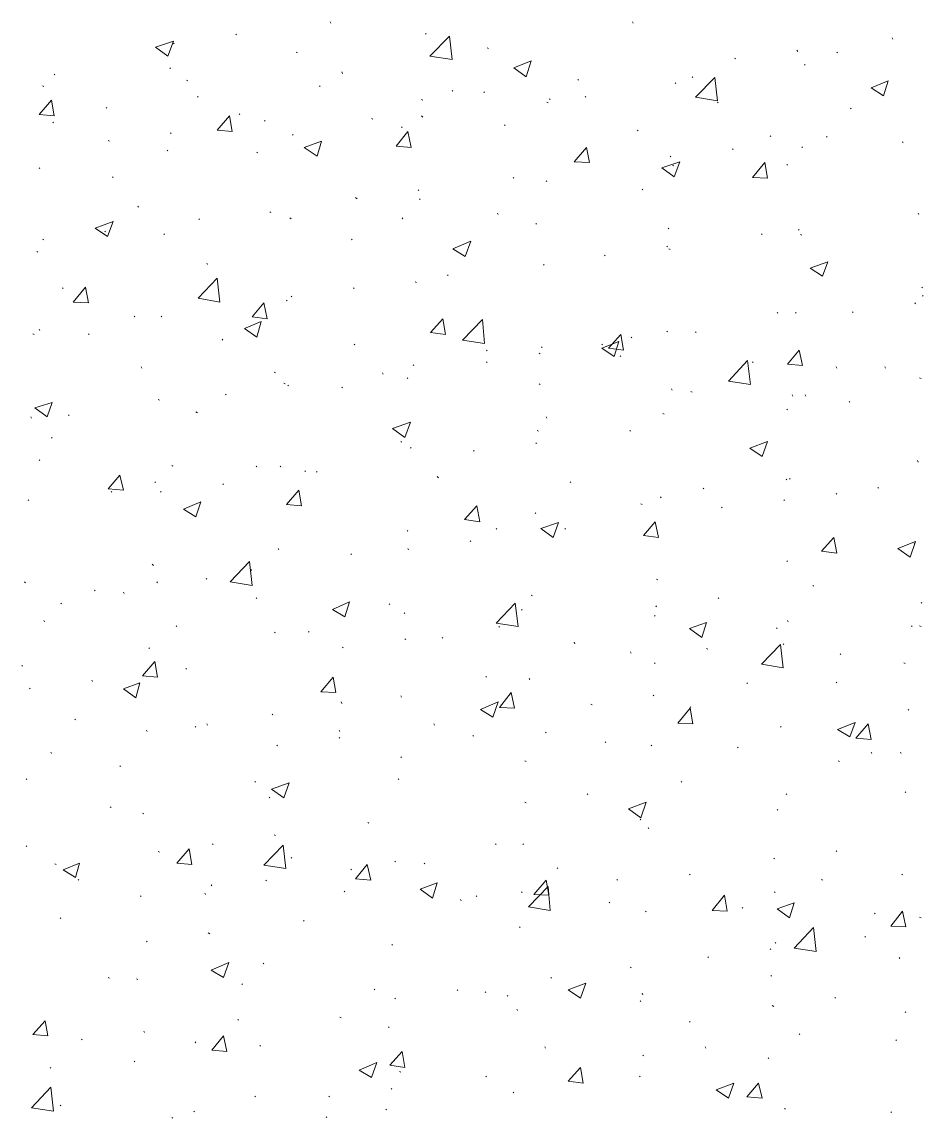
# Model space of a CAD drawing. Header units: millimetres. Extents: x 2928 to 3112, y 1220 to 1280.
# Drawn here: x 2962.305 to 2964.497, y 1243.12 to 1245.785 of the extents above; entities that cross this region are included whole.
import ezdxf

# ---------------------------------------------------------------- set-up
doc = ezdxf.new("R2010")
doc.units = ezdxf.units.MM

msp = doc.modelspace()

# ---------------------------------------------------------------- linework, layer by layer
at = {"color": 92, "linetype": 'Continuous', "lineweight": 13, "true_color": 0x00b800}
for points in [[(2963.05663, 1245.78202), (2963.05496, 1245.78535), (2963.05496, 1245.78535)], [(2963.79164, 1245.78202), (2963.78997, 1245.78535), (2963.78997, 1245.78535)], [(2962.82662, 1245.75369), (2962.82496, 1245.75535), (2962.82496, 1245.75535)], [(2963.2883, 1245.75535), (2963.28663, 1245.75702), (2963.28663, 1245.75702)], [(2963.29663, 1245.70202), (2963.34497, 1245.75035), (2963.34497, 1245.75035)], [(2963.35163, 1245.69368), (2963.34497, 1245.75035), (2963.34497, 1245.75035)], [(2964.42331, 1245.74369), (2964.42165, 1245.74702), (2964.42165, 1245.74702)], [(2962.62996, 1245.72368), (2962.67329, 1245.73869), (2962.67329, 1245.73869)], [(2962.62996, 1245.72368), (2962.65996, 1245.70202), (2962.65996, 1245.70202)], [(2962.65996, 1245.70202), (2962.67329, 1245.73869), (2962.67329, 1245.73869)], [(2962.67496, 1245.73202), (2962.67329, 1245.73369), (2962.67329, 1245.73369)], [(2963.43997, 1245.72035), (2963.43663, 1245.72202), (2963.43663, 1245.72202)], [(2962.97496, 1245.71035), (2962.97163, 1245.71202), (2962.97163, 1245.71202)], [(2963.29663, 1245.70202), (2963.35163, 1245.69368), (2963.35163, 1245.69368)], [(2964.04164, 1245.69535), (2964.03831, 1245.69702), (2964.03831, 1245.69702)], [(2964.19164, 1245.71368), (2964.18998, 1245.71702), (2964.18998, 1245.71702)], [(2964.28831, 1245.71035), (2964.28665, 1245.71202), (2964.28665, 1245.71202)], [(2962.66662, 1245.67202), (2962.66496, 1245.67368), (2962.66496, 1245.67368)], [(2963.50163, 1245.67368), (2963.5433, 1245.69035), (2963.5433, 1245.69035)], [(2963.50163, 1245.67368), (2963.53163, 1245.65202), (2963.53163, 1245.65202)], [(2963.53163, 1245.65202), (2963.5433, 1245.69035), (2963.5433, 1245.69035)], [(2964.20998, 1245.68035), (2964.20831, 1245.68202), (2964.20831, 1245.68202)], [(2962.38495, 1245.65702), (2962.38328, 1245.65868), (2962.38328, 1245.65868)], [(2962.70829, 1245.64202), (2962.70496, 1245.64368), (2962.70496, 1245.64368)], [(2963.08496, 1245.66035), (2963.08329, 1245.66368), (2963.08329, 1245.66368)], [(2963.6583, 1245.64368), (2963.65664, 1245.64535), (2963.65664, 1245.64535)], [(2963.93664, 1245.65035), (2963.93497, 1245.65202), (2963.93497, 1245.65202)], [(2963.94331, 1245.60202), (2963.98997, 1245.65035), (2963.98997, 1245.65035)], [(2963.99664, 1245.59368), (2963.98997, 1245.65035), (2963.98997, 1245.65035)], [(2964.36998, 1245.62535), (2964.41165, 1245.64202), (2964.41165, 1245.64202)], [(2964.39998, 1245.60535), (2964.41165, 1245.64202), (2964.41165, 1245.64202)], [(2962.35828, 1245.62868), (2962.35495, 1245.63035), (2962.35495, 1245.63035)], [(2963.02996, 1245.62868), (2963.02829, 1245.63035), (2963.02829, 1245.63035)], [(2963.3533, 1245.61702), (2963.35163, 1245.61868), (2963.35163, 1245.61868)], [(2963.42997, 1245.61368), (2963.4283, 1245.61535), (2963.4283, 1245.61535)], [(2963.89497, 1245.63535), (2963.89331, 1245.63702), (2963.89331, 1245.63702)], [(2964.36998, 1245.62535), (2964.39998, 1245.60535), (2964.39998, 1245.60535)], [(2962.34662, 1245.56035), (2962.37662, 1245.59535), (2962.37662, 1245.59535)], [(2962.38328, 1245.55702), (2962.37662, 1245.59535), (2962.37662, 1245.59535)], [(2962.73329, 1245.60202), (2962.73162, 1245.60368), (2962.73162, 1245.60368)], [(2963.27996, 1245.59535), (2963.27663, 1245.59702), (2963.27663, 1245.59702)], [(2963.58497, 1245.58868), (2963.58164, 1245.59035), (2963.58164, 1245.59035)], [(2963.58997, 1245.59702), (2963.5883, 1245.59868), (2963.5883, 1245.59868)], [(2963.67664, 1245.60202), (2963.67497, 1245.60368), (2963.67497, 1245.60368)], [(2963.94331, 1245.60202), (2963.99664, 1245.59368), (2963.99664, 1245.59368)], [(2963.99831, 1245.58868), (2963.99664, 1245.59035), (2963.99664, 1245.59035)], [(2962.34662, 1245.56035), (2962.38328, 1245.55702), (2962.38328, 1245.55702)], [(2962.51162, 1245.57535), (2962.50995, 1245.57702), (2962.50995, 1245.57702)], [(2962.83496, 1245.56035), (2962.83329, 1245.56202), (2962.83329, 1245.56202)], [(2964.32165, 1245.57368), (2964.31998, 1245.57535), (2964.31998, 1245.57535)], [(2962.38162, 1245.54035), (2962.37995, 1245.54202), (2962.37995, 1245.54202)], [(2962.77996, 1245.52202), (2962.80996, 1245.55702), (2962.80996, 1245.55702)], [(2962.81662, 1245.51868), (2962.80996, 1245.55702), (2962.80996, 1245.55702)], [(2962.89663, 1245.54368), (2962.89496, 1245.54535), (2962.89496, 1245.54535)], [(2963.1583, 1245.54868), (2963.15496, 1245.55035), (2963.15496, 1245.55035)], [(2963.27996, 1245.55368), (2963.27663, 1245.55702), (2963.27663, 1245.55702)], [(2963.47997, 1245.53368), (2963.4783, 1245.53535), (2963.4783, 1245.53535)], [(2962.66829, 1245.51368), (2962.66662, 1245.51535), (2962.66662, 1245.51535)], [(2962.77996, 1245.52202), (2962.81662, 1245.51868), (2962.81662, 1245.51868)], [(2962.96496, 1245.51035), (2962.96329, 1245.51202), (2962.96329, 1245.51202)], [(2963.21496, 1245.48368), (2963.2433, 1245.51868), (2963.2433, 1245.51868)], [(2963.22996, 1245.52868), (2963.2283, 1245.53035), (2963.2283, 1245.53035)], [(2963.25163, 1245.48035), (2963.2433, 1245.51868), (2963.2433, 1245.51868)], [(2963.80331, 1245.52035), (2963.80164, 1245.52202), (2963.80164, 1245.52202)], [(2964.12664, 1245.50702), (2964.12498, 1245.50868), (2964.12498, 1245.50868)], [(2964.26331, 1245.50535), (2964.26165, 1245.50702), (2964.26165, 1245.50702)], [(2962.51829, 1245.49535), (2962.51495, 1245.49702), (2962.51495, 1245.49702)], [(2962.99163, 1245.48035), (2963.03329, 1245.49535), (2963.03329, 1245.49535)], [(2962.99163, 1245.48035), (2963.02329, 1245.45868), (2963.02329, 1245.45868)], [(2963.02329, 1245.45868), (2963.03329, 1245.49535), (2963.03329, 1245.49535)], [(2963.21496, 1245.48368), (2963.25163, 1245.48035), (2963.25163, 1245.48035)], [(2963.6483, 1245.44535), (2963.6783, 1245.48035), (2963.6783, 1245.48035)], [(2963.68497, 1245.44368), (2963.6783, 1245.48035), (2963.6783, 1245.48035)], [(2964.20331, 1245.48035), (2964.20164, 1245.48201), (2964.20164, 1245.48201)], [(2964.44831, 1245.49201), (2964.44665, 1245.49368), (2964.44665, 1245.49368)], [(2962.65996, 1245.47201), (2962.65829, 1245.47368), (2962.65829, 1245.47368)], [(2962.87829, 1245.46701), (2962.87663, 1245.46868), (2962.87663, 1245.46868)], [(2963.88331, 1245.45701), (2963.88164, 1245.45868), (2963.88164, 1245.45868)], [(2964.03498, 1245.47535), (2964.03331, 1245.47701), (2964.03331, 1245.47701)], [(2962.34828, 1245.42868), (2962.34662, 1245.43035), (2962.34662, 1245.43035)], [(2963.6483, 1245.44535), (2963.68497, 1245.44368), (2963.68497, 1245.44368)], [(2963.86164, 1245.43035), (2963.90497, 1245.44535), (2963.90497, 1245.44535)], [(2963.86164, 1245.43035), (2963.89164, 1245.40868), (2963.89164, 1245.40868)], [(2963.88997, 1245.43535), (2963.88831, 1245.43701), (2963.88831, 1245.43701)], [(2963.89164, 1245.40868), (2963.90497, 1245.44535), (2963.90497, 1245.44535)], [(2964.08164, 1245.40701), (2964.11164, 1245.44368), (2964.11164, 1245.44368)], [(2964.11831, 1245.40535), (2964.11164, 1245.44368), (2964.11164, 1245.44368)], [(2964.16664, 1245.43701), (2964.16498, 1245.43868), (2964.16498, 1245.43868)], [(2962.52662, 1245.40701), (2962.52495, 1245.40868), (2962.52495, 1245.40868)], [(2963.50163, 1245.40535), (2963.49997, 1245.40701), (2963.49997, 1245.40701)], [(2964.08164, 1245.40701), (2964.11831, 1245.40535), (2964.11831, 1245.40535)], [(2963.26996, 1245.37535), (2963.2683, 1245.37701), (2963.2683, 1245.37701)], [(2963.58164, 1245.39701), (2963.57997, 1245.39868), (2963.57997, 1245.39868)], [(2963.81497, 1245.37701), (2963.81331, 1245.37868), (2963.81331, 1245.37868)], [(2963.11996, 1245.35535), (2963.11663, 1245.35868), (2963.11663, 1245.35868)], [(2963.2733, 1245.35368), (2963.27163, 1245.35535), (2963.27163, 1245.35535)], [(2962.58829, 1245.33535), (2962.58662, 1245.33701), (2962.58662, 1245.33701)], [(2962.90996, 1245.32201), (2962.90829, 1245.32368), (2962.90829, 1245.32368)], [(2963.4633, 1245.31701), (2963.46163, 1245.32035), (2963.46163, 1245.32035)], [(2964.48665, 1245.31701), (2964.48498, 1245.32035), (2964.48498, 1245.32035)], [(2962.48329, 1245.28368), (2962.52662, 1245.30035), (2962.52662, 1245.30035)], [(2962.51329, 1245.26368), (2962.52662, 1245.30035), (2962.52662, 1245.30035)], [(2962.73662, 1245.30535), (2962.73496, 1245.30701), (2962.73496, 1245.30701)], [(2962.95996, 1245.30701), (2962.95663, 1245.30868), (2962.95663, 1245.30868)], [(2963.23163, 1245.30701), (2963.22996, 1245.30868), (2963.22996, 1245.30868)], [(2963.55663, 1245.29368), (2963.55497, 1245.29535), (2963.55497, 1245.29535)], [(2962.48329, 1245.28368), (2962.51329, 1245.26368), (2962.51329, 1245.26368)], [(2962.50829, 1245.27535), (2962.50662, 1245.27701), (2962.50662, 1245.27701)], [(2962.65162, 1245.26868), (2962.64996, 1245.27035), (2962.64996, 1245.27035)], [(2963.87831, 1245.28201), (2963.87664, 1245.28368), (2963.87664, 1245.28368)], [(2964.10498, 1245.26868), (2964.10331, 1245.27035), (2964.10331, 1245.27035)], [(2964.19498, 1245.27868), (2964.19331, 1245.28035), (2964.19331, 1245.28035)], [(2964.20164, 1245.26701), (2964.19831, 1245.26868), (2964.19831, 1245.26868)], [(2962.35828, 1245.25534), (2962.35495, 1245.25701), (2962.35495, 1245.25701)], [(2963.1083, 1245.25534), (2963.10663, 1245.25701), (2963.10663, 1245.25701)], [(2963.3533, 1245.23368), (2963.39663, 1245.25201), (2963.39663, 1245.25201)], [(2963.3833, 1245.21534), (2963.39663, 1245.25201), (2963.39663, 1245.25201)], [(2963.87497, 1245.23868), (2963.87331, 1245.24034), (2963.87331, 1245.24034)], [(2962.34328, 1245.22534), (2962.34162, 1245.22701), (2962.34162, 1245.22701)], [(2963.3533, 1245.23368), (2963.3833, 1245.21534), (2963.3833, 1245.21534)], [(2963.7233, 1245.21701), (2963.72164, 1245.21868), (2963.72164, 1245.21868)], [(2963.88164, 1245.23201), (2963.87831, 1245.23368), (2963.87831, 1245.23368)], [(2962.75662, 1245.19534), (2962.75496, 1245.19868), (2962.75496, 1245.19868)], [(2963.57497, 1245.19368), (2963.5733, 1245.19534), (2963.5733, 1245.19534)], [(2964.22164, 1245.18701), (2964.26498, 1245.20201), (2964.26498, 1245.20201)], [(2964.22164, 1245.18701), (2964.25164, 1245.16701), (2964.25164, 1245.16701)], [(2964.25164, 1245.16701), (2964.26498, 1245.20201), (2964.26498, 1245.20201)], [(2962.73329, 1245.11368), (2962.77996, 1245.16201), (2962.77996, 1245.16201)], [(2962.78662, 1245.10368), (2962.77996, 1245.16201), (2962.77996, 1245.16201)], [(2963.34163, 1245.16868), (2963.33997, 1245.17034), (2963.33997, 1245.17034)], [(2962.40495, 1245.13701), (2962.40329, 1245.13868), (2962.40329, 1245.13868)], [(2962.42995, 1245.10368), (2962.45995, 1245.14034), (2962.45995, 1245.14034)], [(2962.46662, 1245.10201), (2962.45995, 1245.14034), (2962.45995, 1245.14034)], [(2963.1133, 1245.13701), (2963.11163, 1245.13868), (2963.11163, 1245.13868)], [(2963.26496, 1245.15201), (2963.26163, 1245.15368), (2963.26163, 1245.15368)], [(2964.49498, 1245.13868), (2964.49331, 1245.14034), (2964.49331, 1245.14034)], [(2962.73329, 1245.11368), (2962.78662, 1245.10368), (2962.78662, 1245.10368)], [(2962.94996, 1245.10701), (2962.94829, 1245.10868), (2962.94829, 1245.10868)], [(2962.96163, 1245.11701), (2962.95996, 1245.11868), (2962.95996, 1245.11868)], [(2964.49665, 1245.11868), (2964.49498, 1245.12034), (2964.49498, 1245.12034)], [(2962.42995, 1245.10368), (2962.46662, 1245.10201), (2962.46662, 1245.10201)], [(2962.86496, 1245.06868), (2962.89329, 1245.10201), (2962.89329, 1245.10201)], [(2962.90163, 1245.06368), (2962.89329, 1245.10201), (2962.89329, 1245.10201)], [(2964.32665, 1245.07868), (2964.32498, 1245.08034), (2964.32498, 1245.08034)], [(2964.47831, 1245.10034), (2964.47665, 1245.10201), (2964.47665, 1245.10201)], [(2962.57995, 1245.06868), (2962.57829, 1245.07034), (2962.57829, 1245.07034)], [(2962.64496, 1245.06868), (2962.64329, 1245.07034), (2962.64329, 1245.07034)], [(2962.84662, 1245.04034), (2962.88663, 1245.05701), (2962.88663, 1245.05701)], [(2962.86496, 1245.06868), (2962.90163, 1245.06368), (2962.90163, 1245.06368)], [(2962.87663, 1245.01867), (2962.88663, 1245.05701), (2962.88663, 1245.05701)], [(2963.2983, 1245.03034), (2963.3283, 1245.06368), (2963.3283, 1245.06368)], [(2963.33497, 1245.02534), (2963.3283, 1245.06368), (2963.3283, 1245.06368)], [(2963.37663, 1245.01201), (2963.42497, 1245.06201), (2963.42497, 1245.06201)], [(2963.42997, 1245.00367), (2963.42497, 1245.06201), (2963.42497, 1245.06201)], [(2964.14331, 1245.07701), (2964.14164, 1245.07868), (2964.14164, 1245.07868)], [(2964.18831, 1245.07701), (2964.18664, 1245.07868), (2964.18664, 1245.07868)], [(2962.33495, 1245.02534), (2962.33162, 1245.02701), (2962.33162, 1245.02701)], [(2962.34828, 1245.03534), (2962.34662, 1245.03868), (2962.34662, 1245.03868)], [(2962.46829, 1245.02534), (2962.46662, 1245.02701), (2962.46662, 1245.02701)], [(2962.84662, 1245.04034), (2962.87663, 1245.01867), (2962.87663, 1245.01867)], [(2963.2983, 1245.03034), (2963.33497, 1245.02534), (2963.33497, 1245.02534)], [(2963.87497, 1245.03201), (2963.87331, 1245.03368), (2963.87331, 1245.03368)], [(2963.94497, 1245.03034), (2963.94331, 1245.03201), (2963.94331, 1245.03201)], [(2962.79329, 1245.01201), (2962.79162, 1245.01367), (2962.79162, 1245.01367)], [(2963.11496, 1245.00034), (2963.1133, 1245.00201), (2963.1133, 1245.00201)], [(2963.37663, 1245.01201), (2963.42997, 1245.00367), (2963.42997, 1245.00367)], [(2963.71497, 1244.99201), (2963.75664, 1245.00867), (2963.75664, 1245.00867)], [(2963.71664, 1245.00034), (2963.71497, 1245.00201), (2963.71497, 1245.00201)], [(2963.73164, 1244.99201), (2963.76164, 1245.02534), (2963.76164, 1245.02534)], [(2963.74497, 1244.97201), (2963.75664, 1245.00867), (2963.75664, 1245.00867)], [(2963.7683, 1244.98701), (2963.76164, 1245.02534), (2963.76164, 1245.02534)], [(2963.7883, 1245.01701), (2963.78664, 1245.01867), (2963.78664, 1245.01867)], [(2963.43663, 1244.98534), (2963.43497, 1244.98701), (2963.43497, 1244.98701)], [(2963.56497, 1244.97867), (2963.5633, 1244.98034), (2963.5633, 1244.98034)], [(2963.56997, 1244.99367), (2963.5683, 1244.99534), (2963.5683, 1244.99534)], [(2963.71497, 1244.99201), (2963.74497, 1244.97201), (2963.74497, 1244.97201)], [(2963.73164, 1244.99201), (2963.7683, 1244.98701), (2963.7683, 1244.98701)], [(2963.76164, 1244.97201), (2963.75997, 1244.97367), (2963.75997, 1244.97367)], [(2964.16664, 1244.95367), (2964.19498, 1244.98701), (2964.19498, 1244.98701)], [(2964.20331, 1244.95034), (2964.19498, 1244.98701), (2964.19498, 1244.98701)], [(2962.59662, 1244.94367), (2962.59495, 1244.94701), (2962.59495, 1244.94701)], [(2963.2583, 1244.95034), (2963.25663, 1244.95201), (2963.25663, 1244.95201)], [(2963.43663, 1244.95701), (2963.43497, 1244.95867), (2963.43497, 1244.95867)], [(2964.02331, 1244.91201), (2964.06998, 1244.96201), (2964.06998, 1244.96201)], [(2964.07664, 1244.90367), (2964.06998, 1244.96201), (2964.06998, 1244.96201)], [(2964.08331, 1244.95701), (2964.08164, 1244.95867), (2964.08164, 1244.95867)], [(2964.16664, 1244.95367), (2964.20331, 1244.95034), (2964.20331, 1244.95034)], [(2964.28665, 1244.94367), (2964.28498, 1244.94701), (2964.28498, 1244.94701)], [(2964.40498, 1244.94367), (2964.40331, 1244.94701), (2964.40331, 1244.94701)], [(2962.92163, 1244.93201), (2962.91829, 1244.93367), (2962.91829, 1244.93367)], [(2963.1833, 1244.92867), (2963.18163, 1244.93201), (2963.18163, 1244.93201)], [(2963.2433, 1244.91867), (2963.24163, 1244.92034), (2963.24163, 1244.92034)], [(2964.49165, 1244.91867), (2964.48831, 1244.92034), (2964.48831, 1244.92034)], [(2962.94496, 1244.90534), (2962.94163, 1244.90701), (2962.94163, 1244.90701)], [(2962.95329, 1244.90034), (2962.95163, 1244.90201), (2962.95163, 1244.90201)], [(2963.08496, 1244.89534), (2963.08329, 1244.89701), (2963.08329, 1244.89701)], [(2963.56497, 1244.90367), (2963.5633, 1244.90534), (2963.5633, 1244.90534)], [(2963.88664, 1244.89034), (2963.88497, 1244.89367), (2963.88497, 1244.89367)], [(2964.02331, 1244.91201), (2964.07664, 1244.90367), (2964.07664, 1244.90367)], [(2962.63996, 1244.86534), (2962.63662, 1244.86701), (2962.63662, 1244.86701)], [(2962.80162, 1244.87867), (2962.79996, 1244.88034), (2962.79996, 1244.88034)], [(2963.93497, 1244.88534), (2963.93164, 1244.88701), (2963.93164, 1244.88701)], [(2964.17998, 1244.87534), (2964.17831, 1244.87867), (2964.17831, 1244.87867)], [(2964.21164, 1244.87534), (2964.20998, 1244.87867), (2964.20998, 1244.87867)], [(2962.33662, 1244.84701), (2962.37828, 1244.86034), (2962.37828, 1244.86034)], [(2962.33662, 1244.84701), (2962.36662, 1244.82534), (2962.36662, 1244.82534)], [(2962.36662, 1244.82534), (2962.37828, 1244.86034), (2962.37828, 1244.86034)], [(2964.16664, 1244.84201), (2964.16498, 1244.84367), (2964.16498, 1244.84367)], [(2964.31831, 1244.86034), (2964.31665, 1244.86367), (2964.31665, 1244.86367)], [(2962.32828, 1244.82201), (2962.32662, 1244.82534), (2962.32662, 1244.82534)], [(2962.41995, 1244.82867), (2962.41829, 1244.83034), (2962.41829, 1244.83034)], [(2962.73162, 1244.83534), (2962.72829, 1244.83701), (2962.72829, 1244.83701)], [(2963.58164, 1244.82201), (2963.57997, 1244.82534), (2963.57997, 1244.82534)], [(2963.86664, 1244.83201), (2963.86331, 1244.83367), (2963.86331, 1244.83367)], [(2963.20663, 1244.79701), (2963.24996, 1244.81201), (2963.24996, 1244.81201)], [(2963.20663, 1244.79701), (2963.23663, 1244.77534), (2963.23663, 1244.77534)], [(2963.23663, 1244.77534), (2963.24996, 1244.81201), (2963.24996, 1244.81201)], [(2963.56164, 1244.79034), (2963.5583, 1244.792), (2963.5583, 1244.792)], [(2963.78497, 1244.79034), (2963.7833, 1244.792), (2963.7833, 1244.792)], [(2962.37828, 1244.77367), (2962.37662, 1244.77534), (2962.37662, 1244.77534)], [(2963.2283, 1244.76367), (2963.22663, 1244.76534), (2963.22663, 1244.76534)], [(2963.55663, 1244.76034), (2963.55497, 1244.762), (2963.55497, 1244.762)], [(2964.07498, 1244.74867), (2964.11831, 1244.76534), (2964.11831, 1244.76534)], [(2964.10498, 1244.72867), (2964.11831, 1244.76534), (2964.11831, 1244.76534)], [(2963.25163, 1244.74867), (2963.24996, 1244.75034), (2963.24996, 1244.75034)], [(2963.40497, 1244.742), (2963.4033, 1244.74367), (2963.4033, 1244.74367)], [(2964.07498, 1244.74867), (2964.10498, 1244.72867), (2964.10498, 1244.72867)], [(2962.34828, 1244.71867), (2962.34662, 1244.72034), (2962.34662, 1244.72034)], [(2962.67162, 1244.70534), (2962.66996, 1244.707), (2962.66996, 1244.707)], [(2964.48498, 1244.71534), (2964.48331, 1244.71867), (2964.48331, 1244.71867)], [(2962.51495, 1244.65034), (2962.54329, 1244.68367), (2962.54329, 1244.68367)], [(2962.55162, 1244.647), (2962.54329, 1244.68367), (2962.54329, 1244.68367)], [(2962.87663, 1244.70367), (2962.87496, 1244.70534), (2962.87496, 1244.70534)], [(2962.93496, 1244.70367), (2962.93329, 1244.70534), (2962.93329, 1244.70534)], [(2962.99496, 1244.692), (2962.99329, 1244.69367), (2962.99329, 1244.69367)], [(2963.02329, 1244.69034), (2963.02163, 1244.692), (2963.02163, 1244.692)], [(2963.3183, 1244.677), (2963.31496, 1244.68034), (2963.31496, 1244.68034)], [(2962.62996, 1244.66534), (2962.62829, 1244.667), (2962.62829, 1244.667)], [(2962.79496, 1244.66034), (2962.79329, 1244.662), (2962.79329, 1244.662)], [(2963.63997, 1244.66534), (2963.6383, 1244.667), (2963.6383, 1244.667)], [(2964.16498, 1244.672), (2964.16331, 1244.67367), (2964.16331, 1244.67367)], [(2964.17331, 1244.67367), (2964.17164, 1244.67534), (2964.17164, 1244.67534)], [(2964.38831, 1244.652), (2964.38665, 1244.65367), (2964.38665, 1244.65367)], [(2962.51495, 1244.65034), (2962.55162, 1244.647), (2962.55162, 1244.647)], [(2962.52329, 1244.642), (2962.52162, 1244.64367), (2962.52162, 1244.64367)], [(2962.64329, 1244.642), (2962.64162, 1244.64367), (2962.64162, 1244.64367)], [(2962.94829, 1244.612), (2962.97829, 1244.647), (2962.97829, 1244.647)], [(2962.98496, 1244.60867), (2962.97829, 1244.647), (2962.97829, 1244.647)], [(2963.85997, 1244.62867), (2963.85831, 1244.63034), (2963.85831, 1244.63034)], [(2963.96331, 1244.65034), (2963.96164, 1244.652), (2963.96164, 1244.652)], [(2964.28665, 1244.637), (2964.28498, 1244.63867), (2964.28498, 1244.63867)], [(2962.32162, 1244.622), (2962.31995, 1244.62367), (2962.31995, 1244.62367)], [(2962.69829, 1244.60034), (2962.73996, 1244.61867), (2962.73996, 1244.61867)], [(2962.69829, 1244.60034), (2962.72829, 1244.582), (2962.72829, 1244.582)], [(2962.72829, 1244.582), (2962.73996, 1244.61867), (2962.73996, 1244.61867)], [(2962.94829, 1244.612), (2962.98496, 1244.60867), (2962.98496, 1244.60867)], [(2963.38163, 1244.57534), (2963.41163, 1244.60867), (2963.41163, 1244.60867)], [(2963.4183, 1244.57034), (2963.41163, 1244.60867), (2963.41163, 1244.60867)], [(2963.81331, 1244.612), (2963.80997, 1244.61367), (2963.80997, 1244.61367)], [(2964.00831, 1244.60367), (2964.00664, 1244.60534), (2964.00664, 1244.60534)], [(2964.15998, 1244.622), (2964.15831, 1244.62367), (2964.15831, 1244.62367)], [(2963.38163, 1244.57534), (2963.4183, 1244.57034), (2963.4183, 1244.57034)], [(2963.55497, 1244.59034), (2963.5533, 1244.592), (2963.5533, 1244.592)], [(2963.2433, 1244.547), (2963.24163, 1244.54867), (2963.24163, 1244.54867)], [(2963.45997, 1244.552), (2963.4583, 1244.55367), (2963.4583, 1244.55367)], [(2963.56664, 1244.55367), (2963.60997, 1244.56867), (2963.60997, 1244.56867)], [(2963.56664, 1244.55367), (2963.59664, 1244.532), (2963.59664, 1244.532)], [(2963.59664, 1244.532), (2963.60997, 1244.56867), (2963.60997, 1244.56867)], [(2963.62664, 1244.552), (2963.62497, 1244.55367), (2963.62497, 1244.55367)], [(2963.81664, 1244.537), (2963.84497, 1244.57034), (2963.84497, 1244.57034)], [(2963.85331, 1244.532), (2963.84497, 1244.57034), (2963.84497, 1244.57034)], [(2963.39663, 1244.522), (2963.39497, 1244.52367), (2963.39497, 1244.52367)], [(2963.81664, 1244.537), (2963.85331, 1244.532), (2963.85331, 1244.532)], [(2964.24998, 1244.49867), (2964.27998, 1244.532), (2964.27998, 1244.532)], [(2964.28665, 1244.49367), (2964.27998, 1244.532), (2964.27998, 1244.532)], [(2964.43498, 1244.50533), (2964.47831, 1244.522), (2964.47831, 1244.522)], [(2964.46498, 1244.48367), (2964.47831, 1244.522), (2964.47831, 1244.522)], [(2962.92996, 1244.502), (2962.92829, 1244.50533), (2962.92829, 1244.50533)], [(2963.24496, 1244.502), (2963.2433, 1244.50533), (2963.2433, 1244.50533)], [(2964.24998, 1244.49867), (2964.28665, 1244.49367), (2964.28665, 1244.49367)], [(2964.43498, 1244.50533), (2964.46498, 1244.48367), (2964.46498, 1244.48367)], [(2964.47665, 1244.51533), (2964.47498, 1244.517), (2964.47498, 1244.517)], [(2962.62495, 1244.46367), (2962.62162, 1244.467), (2962.62162, 1244.467)], [(2962.81162, 1244.42367), (2962.85829, 1244.47367), (2962.85829, 1244.47367)], [(2962.86496, 1244.41533), (2962.85829, 1244.47367), (2962.85829, 1244.47367)], [(2963.10663, 1244.49033), (2963.10496, 1244.492), (2963.10496, 1244.492)], [(2964.16664, 1244.47367), (2964.16498, 1244.47533), (2964.16498, 1244.47533)], [(2962.86329, 1244.452), (2962.86163, 1244.45367), (2962.86163, 1244.45367)], [(2962.31328, 1244.422), (2962.31162, 1244.42367), (2962.31162, 1244.42367)], [(2962.63496, 1244.422), (2962.63329, 1244.42367), (2962.63329, 1244.42367)], [(2962.75496, 1244.43033), (2962.75329, 1244.432), (2962.75329, 1244.432)], [(2962.81162, 1244.42367), (2962.86496, 1244.41533), (2962.86496, 1244.41533)], [(2963.85164, 1244.42867), (2963.84831, 1244.43033), (2963.84831, 1244.43033)], [(2964.22998, 1244.41367), (2964.22831, 1244.41533), (2964.22831, 1244.41533)], [(2962.48329, 1244.402), (2962.48162, 1244.40367), (2962.48162, 1244.40367)], [(2962.55329, 1244.39533), (2962.55162, 1244.39867), (2962.55162, 1244.39867)], [(2963.54663, 1244.39033), (2963.5433, 1244.392), (2963.5433, 1244.392)], [(2962.40162, 1244.37033), (2962.39995, 1244.372), (2962.39995, 1244.372)], [(2962.87663, 1244.38367), (2962.87496, 1244.38533), (2962.87496, 1244.38533)], [(2963.05996, 1244.357), (2963.10163, 1244.37533), (2963.10163, 1244.37533)], [(2963.08996, 1244.33867), (2963.10163, 1244.37533), (2963.10163, 1244.37533)], [(2963.19996, 1244.36867), (2963.1983, 1244.37033), (2963.1983, 1244.37033)], [(2963.4583, 1244.32366), (2963.50497, 1244.372), (2963.50497, 1244.372)], [(2963.51163, 1244.31533), (2963.50497, 1244.372), (2963.50497, 1244.372)], [(2963.84831, 1244.36367), (2963.84664, 1244.36533), (2963.84664, 1244.36533)], [(2963.99997, 1244.38367), (2963.99831, 1244.38533), (2963.99831, 1244.38533)], [(2964.49331, 1244.372), (2964.49165, 1244.37367), (2964.49165, 1244.37367)], [(2963.05996, 1244.357), (2963.08996, 1244.33867), (2963.08996, 1244.33867)], [(2963.23663, 1244.347), (2963.23496, 1244.34867), (2963.23496, 1244.34867)], [(2963.52163, 1244.35533), (2963.51997, 1244.357), (2963.51997, 1244.357)], [(2963.84497, 1244.34033), (2963.84331, 1244.342), (2963.84331, 1244.342)], [(2962.35995, 1244.327), (2962.35828, 1244.33033), (2962.35828, 1244.33033)], [(2962.68162, 1244.31533), (2962.67996, 1244.317), (2962.67996, 1244.317)], [(2963.4583, 1244.32366), (2963.51163, 1244.31533), (2963.51163, 1244.31533)], [(2963.46663, 1244.31366), (2963.46497, 1244.31533), (2963.46497, 1244.31533)], [(2963.92831, 1244.31033), (2963.96997, 1244.32533), (2963.96997, 1244.32533)], [(2963.92831, 1244.31033), (2963.95831, 1244.28866), (2963.95831, 1244.28866)], [(2963.95831, 1244.28866), (2963.96997, 1244.32533), (2963.96997, 1244.32533)], [(2964.14164, 1244.31033), (2964.13998, 1244.312), (2964.13998, 1244.312)], [(2964.16831, 1244.327), (2964.16664, 1244.33033), (2964.16664, 1244.33033)], [(2964.46998, 1244.31533), (2964.46831, 1244.317), (2964.46831, 1244.317)], [(2964.49165, 1244.31533), (2964.48831, 1244.317), (2964.48831, 1244.317)], [(2962.92163, 1244.30033), (2962.91829, 1244.302), (2962.91829, 1244.302)], [(2963.00329, 1244.302), (2963.00163, 1244.30366), (2963.00163, 1244.30366)], [(2963.2383, 1244.28366), (2963.23663, 1244.28533), (2963.23663, 1244.28533)], [(2963.3283, 1244.287), (2963.32663, 1244.28866), (2963.32663, 1244.28866)], [(2962.61495, 1244.262), (2962.61329, 1244.26366), (2962.61329, 1244.26366)], [(2963.08663, 1244.26366), (2963.08496, 1244.26533), (2963.08496, 1244.26533)], [(2963.64997, 1244.27366), (2963.6483, 1244.277), (2963.6483, 1244.277)], [(2963.78664, 1244.25033), (2963.78497, 1244.25366), (2963.78497, 1244.25366)], [(2963.97331, 1244.26033), (2963.96997, 1244.262), (2963.96997, 1244.262)], [(2964.10331, 1244.22366), (2964.14998, 1244.272), (2964.14998, 1244.272)], [(2964.15664, 1244.21533), (2964.14998, 1244.272), (2964.14998, 1244.272)], [(2964.15831, 1244.272), (2964.15664, 1244.27366), (2964.15664, 1244.27366)], [(2962.59829, 1244.19533), (2962.62829, 1244.23033), (2962.62829, 1244.23033)], [(2962.63496, 1244.192), (2962.62829, 1244.23033), (2962.62829, 1244.23033)], [(2963.84497, 1244.22533), (2963.84331, 1244.227), (2963.84331, 1244.227)], [(2964.29665, 1244.247), (2964.29498, 1244.24866), (2964.29498, 1244.24866)], [(2964.45331, 1244.22533), (2964.44998, 1244.227), (2964.44998, 1244.227)], [(2962.30662, 1244.21866), (2962.30495, 1244.22033), (2962.30495, 1244.22033)], [(2962.70496, 1244.212), (2962.70329, 1244.21366), (2962.70329, 1244.21366)], [(2964.10331, 1244.22366), (2964.15664, 1244.21533), (2964.15664, 1244.21533)], [(2962.47662, 1244.182), (2962.47495, 1244.18533), (2962.47495, 1244.18533)], [(2962.55162, 1244.16366), (2962.59162, 1244.17866), (2962.59162, 1244.17866)], [(2962.58162, 1244.142), (2962.59162, 1244.17866), (2962.59162, 1244.17866)], [(2962.59829, 1244.19533), (2962.63496, 1244.192), (2962.63496, 1244.192)], [(2963.03163, 1244.157), (2963.06163, 1244.192), (2963.06163, 1244.192)], [(2963.06829, 1244.15533), (2963.06163, 1244.192), (2963.06163, 1244.192)], [(2963.43497, 1244.192), (2963.4333, 1244.19366), (2963.4333, 1244.19366)], [(2963.53997, 1244.187), (2963.5383, 1244.18866), (2963.5383, 1244.18866)], [(2964.06998, 1244.177), (2964.06831, 1244.17866), (2964.06831, 1244.17866)], [(2964.28665, 1244.17866), (2964.28498, 1244.18033), (2964.28498, 1244.18033)], [(2962.32495, 1244.16366), (2962.32328, 1244.16533), (2962.32328, 1244.16533)], [(2962.55162, 1244.16366), (2962.58162, 1244.142), (2962.58162, 1244.142)], [(2963.03163, 1244.157), (2963.06829, 1244.15533), (2963.06829, 1244.15533)], [(2963.2283, 1244.14366), (2963.22663, 1244.147), (2963.22663, 1244.147)], [(2963.46663, 1244.11866), (2963.49497, 1244.15533), (2963.49497, 1244.15533)], [(2963.5033, 1244.117), (2963.49497, 1244.15533), (2963.49497, 1244.15533)], [(2963.84164, 1244.147), (2963.83997, 1244.14866), (2963.83997, 1244.14866)], [(2963.08329, 1244.12866), (2963.08163, 1244.132), (2963.08163, 1244.132)], [(2963.41997, 1244.11366), (2963.4633, 1244.132), (2963.4633, 1244.132)], [(2963.44997, 1244.09533), (2963.4633, 1244.132), (2963.4633, 1244.132)], [(2963.69164, 1244.12533), (2963.6883, 1244.127), (2963.6883, 1244.127)], [(2963.93164, 1244.11866), (2963.92997, 1244.12033), (2963.92997, 1244.12033)], [(2962.91496, 1244.10033), (2962.91329, 1244.102), (2962.91329, 1244.102)], [(2963.41997, 1244.11366), (2963.44997, 1244.09533), (2963.44997, 1244.09533)], [(2963.46663, 1244.11866), (2963.5033, 1244.117), (2963.5033, 1244.117)], [(2963.89997, 1244.08033), (2963.92997, 1244.117), (2963.92997, 1244.117)], [(2963.93664, 1244.07866), (2963.92997, 1244.117), (2963.92997, 1244.117)], [(2964.46165, 1244.112), (2964.45998, 1244.11366), (2964.45998, 1244.11366)], [(2962.43495, 1244.08866), (2962.43329, 1244.09033), (2962.43329, 1244.09033)], [(2962.72829, 1244.07033), (2962.72662, 1244.07199), (2962.72662, 1244.07199)], [(2962.75662, 1244.07533), (2962.75496, 1244.07866), (2962.75496, 1244.07866)], [(2963.3083, 1244.07533), (2963.30663, 1244.07866), (2963.30663, 1244.07866)], [(2963.89997, 1244.08033), (2963.93664, 1244.07866), (2963.93664, 1244.07866)], [(2964.15164, 1244.07033), (2964.14998, 1244.07199), (2964.14998, 1244.07199)], [(2964.28831, 1244.06533), (2964.33165, 1244.08199), (2964.33165, 1244.08199)], [(2964.31831, 1244.04699), (2964.33165, 1244.08199), (2964.33165, 1244.08199)], [(2964.33331, 1244.04366), (2964.36331, 1244.07866), (2964.36331, 1244.07866)], [(2964.36998, 1244.04033), (2964.36331, 1244.07866), (2964.36331, 1244.07866)], [(2962.60995, 1244.06033), (2962.60829, 1244.06366), (2962.60829, 1244.06366)], [(2963.07829, 1244.06033), (2963.07663, 1244.06366), (2963.07663, 1244.06366)], [(2963.07829, 1244.04366), (2963.07663, 1244.04533), (2963.07663, 1244.04533)], [(2963.4033, 1244.04866), (2963.40163, 1244.05033), (2963.40163, 1244.05033)], [(2963.57997, 1244.05699), (2963.5783, 1244.05866), (2963.5783, 1244.05866)], [(2964.28831, 1244.06533), (2964.31831, 1244.04699), (2964.31831, 1244.04699)], [(2964.33331, 1244.04366), (2964.36998, 1244.04033), (2964.36998, 1244.04033)], [(2962.92663, 1244.02533), (2962.92496, 1244.02699), (2962.92496, 1244.02699)], [(2963.72497, 1244.03366), (2963.7233, 1244.03533), (2963.7233, 1244.03533)], [(2963.83664, 1244.02533), (2963.83497, 1244.02699), (2963.83497, 1244.02699)], [(2964.04664, 1244.02033), (2964.04498, 1244.02199), (2964.04498, 1244.02199)], [(2962.37662, 1244.00699), (2962.37495, 1244.01033), (2962.37495, 1244.01033)], [(2963.2283, 1243.99699), (2963.22663, 1243.99866), (2963.22663, 1243.99866)], [(2963.53163, 1243.98699), (2963.5283, 1243.98866), (2963.5283, 1243.98866)], [(2964.29331, 1243.98699), (2964.28998, 1243.98866), (2964.28998, 1243.98866)], [(2964.37165, 1244.00699), (2964.36998, 1244.01033), (2964.36998, 1244.01033)], [(2964.44331, 1244.00699), (2964.44165, 1244.01033), (2964.44165, 1244.01033)], [(2962.54495, 1243.97533), (2962.54329, 1243.97699), (2962.54329, 1243.97699)], [(2962.31662, 1243.94366), (2962.31495, 1243.94533), (2962.31495, 1243.94533)], [(2962.87329, 1243.93699), (2962.87163, 1243.93866), (2962.87163, 1243.93866)], [(2962.91163, 1243.92033), (2962.95496, 1243.93533), (2962.95496, 1243.93533)], [(2962.94163, 1243.89866), (2962.95496, 1243.93533), (2962.95496, 1243.93533)], [(2963.22163, 1243.94366), (2963.21996, 1243.94533), (2963.21996, 1243.94533)], [(2963.90997, 1243.93699), (2963.90831, 1243.93866), (2963.90831, 1243.93866)], [(2962.91163, 1243.92033), (2962.94163, 1243.89866), (2962.94163, 1243.89866)], [(2963.68164, 1243.90699), (2963.67997, 1243.90866), (2963.67997, 1243.90866)], [(2964.16498, 1243.90699), (2964.16331, 1243.90866), (2964.16331, 1243.90866)], [(2964.45498, 1243.91199), (2964.45331, 1243.91366), (2964.45331, 1243.91366)], [(2962.90829, 1243.89866), (2962.90663, 1243.90033), (2962.90663, 1243.90033)], [(2963.53163, 1243.88699), (2963.5283, 1243.88866), (2963.5283, 1243.88866)], [(2963.77997, 1243.87199), (2963.82331, 1243.88866), (2963.82331, 1243.88866)], [(2963.80997, 1243.85032), (2963.82331, 1243.88866), (2963.82331, 1243.88866)], [(2962.52162, 1243.87533), (2962.51995, 1243.87699), (2962.51995, 1243.87699)], [(2962.60162, 1243.86032), (2962.59829, 1243.86199), (2962.59829, 1243.86199)], [(2963.77997, 1243.87199), (2963.80997, 1243.85032), (2963.80997, 1243.85032)], [(2964.14331, 1243.86866), (2964.14164, 1243.87033), (2964.14164, 1243.87033)], [(2963.1483, 1243.83699), (2963.14663, 1243.83866), (2963.14663, 1243.83866)], [(2963.80997, 1243.84532), (2963.80831, 1243.84699), (2963.80831, 1243.84699)], [(2963.82997, 1243.82366), (2963.82831, 1243.82699), (2963.82831, 1243.82699)], [(2962.92163, 1243.80699), (2962.91829, 1243.80866), (2962.91829, 1243.80866)], [(2962.31662, 1243.78032), (2962.31495, 1243.78199), (2962.31495, 1243.78199)], [(2962.68162, 1243.74032), (2962.71162, 1243.77532), (2962.71162, 1243.77532)], [(2962.71829, 1243.73699), (2962.71162, 1243.77532), (2962.71162, 1243.77532)], [(2962.76996, 1243.78532), (2962.76829, 1243.78699), (2962.76829, 1243.78699)], [(2962.89329, 1243.73532), (2962.93996, 1243.78366), (2962.93996, 1243.78366)], [(2962.94663, 1243.72699), (2962.93996, 1243.78366), (2962.93996, 1243.78366)], [(2963.4583, 1243.78532), (2963.45663, 1243.78699), (2963.45663, 1243.78699)], [(2963.52497, 1243.78532), (2963.5233, 1243.78699), (2963.5233, 1243.78699)], [(2962.63996, 1243.76699), (2962.63662, 1243.76866), (2962.63662, 1243.76866)], [(2962.96163, 1243.75199), (2962.95996, 1243.75366), (2962.95996, 1243.75366)], [(2964.13498, 1243.75032), (2964.13331, 1243.75199), (2964.13331, 1243.75199)], [(2964.28665, 1243.76866), (2964.28498, 1243.77032), (2964.28498, 1243.77032)], [(2962.38828, 1243.73699), (2962.38495, 1243.73866), (2962.38495, 1243.73866)], [(2962.40495, 1243.72366), (2962.44495, 1243.74032), (2962.44495, 1243.74032)], [(2962.40495, 1243.72366), (2962.43495, 1243.70532), (2962.43495, 1243.70532)], [(2962.43495, 1243.70532), (2962.44495, 1243.74032), (2962.44495, 1243.74032)], [(2962.68162, 1243.74032), (2962.71829, 1243.73699), (2962.71829, 1243.73699)], [(2962.89329, 1243.73532), (2962.94663, 1243.72699), (2962.94663, 1243.72699)], [(2963.10663, 1243.72366), (2963.10496, 1243.72532), (2963.10496, 1243.72532)], [(2963.11663, 1243.70199), (2963.14496, 1243.73699), (2963.14496, 1243.73699)], [(2963.1533, 1243.69866), (2963.14496, 1243.73699), (2963.14496, 1243.73699)], [(2963.2133, 1243.74366), (2963.21163, 1243.74532), (2963.21163, 1243.74532)], [(2963.28496, 1243.73866), (2963.2833, 1243.74032), (2963.2833, 1243.74032)], [(2963.6083, 1243.72699), (2963.60664, 1243.72866), (2963.60664, 1243.72866)], [(2962.44329, 1243.69866), (2962.44162, 1243.70032), (2962.44162, 1243.70032)], [(2962.89996, 1243.69699), (2962.89829, 1243.69866), (2962.89829, 1243.69866)], [(2963.11663, 1243.70199), (2963.1533, 1243.69866), (2963.1533, 1243.69866)], [(2963.54997, 1243.66366), (2963.57997, 1243.69866), (2963.57997, 1243.69866)], [(2963.58664, 1243.66199), (2963.57997, 1243.69866), (2963.57997, 1243.69866)], [(2963.7533, 1243.69866), (2963.75164, 1243.70032), (2963.75164, 1243.70032)], [(2963.92997, 1243.71199), (2963.92831, 1243.71366), (2963.92831, 1243.71366)], [(2964.25164, 1243.69866), (2964.24998, 1243.70032), (2964.24998, 1243.70032)], [(2964.44665, 1243.71199), (2964.44498, 1243.71366), (2964.44498, 1243.71366)], [(2962.75162, 1243.66366), (2962.74996, 1243.66699), (2962.74996, 1243.66699)], [(2962.76662, 1243.68532), (2962.76496, 1243.68699), (2962.76496, 1243.68699)], [(2963.08996, 1243.67032), (2963.08829, 1243.67199), (2963.08829, 1243.67199)], [(2963.2733, 1243.67699), (2963.31496, 1243.69199), (2963.31496, 1243.69199)], [(2963.2733, 1243.67699), (2963.3033, 1243.65532), (2963.3033, 1243.65532)], [(2963.3033, 1243.65532), (2963.31496, 1243.69199), (2963.31496, 1243.69199)], [(2963.52163, 1243.66866), (2963.51997, 1243.67032), (2963.51997, 1243.67032)], [(2963.53663, 1243.63366), (2963.58497, 1243.68366), (2963.58497, 1243.68366)], [(2963.58997, 1243.62532), (2963.58497, 1243.68366), (2963.58497, 1243.68366)], [(2964.13664, 1243.66866), (2964.13498, 1243.67032), (2964.13498, 1243.67032)], [(2962.59495, 1243.65866), (2962.59329, 1243.66032), (2962.59329, 1243.66032)], [(2963.3733, 1243.64866), (2963.37163, 1243.65199), (2963.37163, 1243.65199)], [(2963.41163, 1243.65866), (2963.40997, 1243.66032), (2963.40997, 1243.66032)], [(2963.54997, 1243.66366), (2963.58664, 1243.66199), (2963.58664, 1243.66199)], [(2963.73497, 1243.64366), (2963.7333, 1243.64532), (2963.7333, 1243.64532)], [(2963.98331, 1243.62532), (2964.01331, 1243.66199), (2964.01331, 1243.66199)], [(2964.01997, 1243.62365), (2964.01331, 1243.66199), (2964.01331, 1243.66199)], [(2964.14164, 1243.62866), (2964.18331, 1243.64366), (2964.18331, 1243.64366)], [(2964.17164, 1243.60699), (2964.18331, 1243.64366), (2964.18331, 1243.64366)], [(2963.53663, 1243.63366), (2963.58997, 1243.62532), (2963.58997, 1243.62532)], [(2963.82331, 1243.62199), (2963.82164, 1243.62365), (2963.82164, 1243.62365)], [(2963.98331, 1243.62532), (2964.01997, 1243.62365), (2964.01997, 1243.62365)], [(2964.05831, 1243.63032), (2964.05664, 1243.63199), (2964.05664, 1243.63199)], [(2964.14164, 1243.62866), (2964.17164, 1243.60699), (2964.17164, 1243.60699)], [(2964.37998, 1243.61699), (2964.37831, 1243.61865), (2964.37831, 1243.61865)], [(2964.41831, 1243.58699), (2964.44665, 1243.62365), (2964.44665, 1243.62365)], [(2964.45498, 1243.58532), (2964.44665, 1243.62365), (2964.44665, 1243.62365)], [(2962.39995, 1243.60532), (2962.39829, 1243.60699), (2962.39829, 1243.60699)], [(2962.99163, 1243.59865), (2962.98996, 1243.60032), (2962.98996, 1243.60032)], [(2964.41831, 1243.58699), (2964.45498, 1243.58532), (2964.45498, 1243.58532)], [(2964.49165, 1243.60699), (2964.48831, 1243.60865), (2964.48831, 1243.60865)], [(2962.76162, 1243.56865), (2962.75829, 1243.57032), (2962.75829, 1243.57032)], [(2963.51663, 1243.58365), (2963.51497, 1243.58532), (2963.51497, 1243.58532)], [(2964.18331, 1243.53365), (2964.22998, 1243.58365), (2964.22998, 1243.58365)], [(2964.23664, 1243.52532), (2964.22998, 1243.58365), (2964.22998, 1243.58365)], [(2964.35665, 1243.56032), (2964.35498, 1243.56199), (2964.35498, 1243.56199)], [(2962.60995, 1243.54865), (2962.60829, 1243.55032), (2962.60829, 1243.55032)], [(2963.20663, 1243.54032), (2963.20496, 1243.54199), (2963.20496, 1243.54199)], [(2964.13831, 1243.54532), (2964.13664, 1243.54699), (2964.13664, 1243.54699)], [(2964.18331, 1243.53365), (2964.23664, 1243.52532), (2964.23664, 1243.52532)], [(2963.97497, 1243.51032), (2963.97331, 1243.51199), (2963.97331, 1243.51199)], [(2964.12664, 1243.53032), (2964.12498, 1243.53199), (2964.12498, 1243.53199)], [(2964.43998, 1243.50865), (2964.43831, 1243.51032), (2964.43831, 1243.51032)], [(2962.76496, 1243.48032), (2962.80829, 1243.49865), (2962.80829, 1243.49865)], [(2962.76496, 1243.48032), (2962.79496, 1243.46199), (2962.79496, 1243.46199)], [(2962.79496, 1243.46199), (2962.80829, 1243.49865), (2962.80829, 1243.49865)], [(2962.89329, 1243.49532), (2962.89163, 1243.49699), (2962.89163, 1243.49699)], [(2963.78664, 1243.48532), (2963.78497, 1243.48699), (2963.78497, 1243.48699)], [(2962.51829, 1243.46032), (2962.51495, 1243.46199), (2962.51495, 1243.46199)], [(2962.58662, 1243.45699), (2962.58329, 1243.45865), (2962.58329, 1243.45865)], [(2963.5933, 1243.46032), (2963.59164, 1243.46199), (2963.59164, 1243.46199)], [(2964.12831, 1243.46532), (2964.12664, 1243.46699), (2964.12664, 1243.46699)], [(2962.84162, 1243.44532), (2962.83996, 1243.44699), (2962.83996, 1243.44699)], [(2963.1633, 1243.43199), (2963.16163, 1243.43365), (2963.16163, 1243.43365)], [(2963.36497, 1243.43032), (2963.3633, 1243.43199), (2963.3633, 1243.43199)], [(2963.4333, 1243.42532), (2963.43163, 1243.42699), (2963.43163, 1243.42699)], [(2963.6333, 1243.43199), (2963.67664, 1243.44865), (2963.67664, 1243.44865)], [(2963.6333, 1243.43199), (2963.6633, 1243.41199), (2963.6633, 1243.41199)], [(2963.6633, 1243.41199), (2963.67664, 1243.44865), (2963.67664, 1243.44865)], [(2963.2133, 1243.41032), (2963.21163, 1243.41199), (2963.21163, 1243.41199)], [(2963.48663, 1243.41699), (2963.48497, 1243.41865), (2963.48497, 1243.41865)], [(2963.80997, 1243.40365), (2963.80831, 1243.40532), (2963.80831, 1243.40532)], [(2963.81497, 1243.42032), (2963.81331, 1243.42365), (2963.81331, 1243.42365)], [(2964.28331, 1243.41199), (2964.28165, 1243.41365), (2964.28165, 1243.41365)], [(2963.50997, 1243.38198), (2963.5083, 1243.38532), (2963.5083, 1243.38532)], [(2964.13331, 1243.39198), (2964.12998, 1243.39365), (2964.12998, 1243.39365)], [(2964.45498, 1243.37698), (2964.45331, 1243.37865), (2964.45331, 1243.37865)], [(2962.33162, 1243.32365), (2962.36162, 1243.35698), (2962.36162, 1243.35698)], [(2962.36828, 1243.32032), (2962.36162, 1243.35698), (2962.36162, 1243.35698)], [(2962.83162, 1243.35865), (2962.82996, 1243.36032), (2962.82996, 1243.36032)], [(2963.08163, 1243.36365), (2963.07829, 1243.36532), (2963.07829, 1243.36532)], [(2963.92997, 1243.35365), (2963.92831, 1243.35532), (2963.92831, 1243.35532)], [(2962.33162, 1243.32365), (2962.36828, 1243.32032), (2962.36828, 1243.32032)], [(2962.60329, 1243.32865), (2962.60162, 1243.33198), (2962.60162, 1243.33198)], [(2962.76662, 1243.28532), (2962.79496, 1243.32032), (2962.79496, 1243.32032)], [(2962.80329, 1243.28198), (2962.79496, 1243.32032), (2962.79496, 1243.32032)], [(2963.1983, 1243.34032), (2963.19663, 1243.34198), (2963.19663, 1243.34198)], [(2964.19664, 1243.32365), (2964.19498, 1243.32532), (2964.19498, 1243.32532)], [(2962.45162, 1243.31032), (2962.44995, 1243.31198), (2962.44995, 1243.31198)], [(2962.72829, 1243.30365), (2962.72662, 1243.30532), (2962.72662, 1243.30532)], [(2962.88496, 1243.29532), (2962.88329, 1243.29698), (2962.88329, 1243.29698)], [(2963.5783, 1243.29032), (2963.57664, 1243.29365), (2963.57664, 1243.29365)], [(2963.96831, 1243.29032), (2963.96664, 1243.29365), (2963.96664, 1243.29365)], [(2964.43165, 1243.30865), (2964.42998, 1243.31032), (2964.42998, 1243.31032)], [(2962.76662, 1243.28532), (2962.80329, 1243.28198), (2962.80329, 1243.28198)], [(2963.19996, 1243.24865), (2963.22996, 1243.28198), (2963.22996, 1243.28198)], [(2963.23663, 1243.24365), (2963.22996, 1243.28198), (2963.22996, 1243.28198)], [(2963.81664, 1243.27198), (2963.81497, 1243.27365), (2963.81497, 1243.27365)], [(2964.12164, 1243.26532), (2964.11998, 1243.26698), (2964.11998, 1243.26698)], [(2962.37495, 1243.24198), (2962.37328, 1243.24365), (2962.37328, 1243.24365)], [(2962.57995, 1243.25698), (2962.57829, 1243.25865), (2962.57829, 1243.25865)], [(2963.12496, 1243.23698), (2963.1683, 1243.25532), (2963.1683, 1243.25532)], [(2963.15496, 1243.21865), (2963.1683, 1243.25532), (2963.1683, 1243.25532)], [(2963.19996, 1243.24865), (2963.23663, 1243.24365), (2963.23663, 1243.24365)], [(2963.6333, 1243.21032), (2963.6633, 1243.24365), (2963.6633, 1243.24365)], [(2963.66997, 1243.20532), (2963.6633, 1243.24365), (2963.6633, 1243.24365)], [(2963.12496, 1243.23698), (2963.15496, 1243.21865), (2963.15496, 1243.21865)], [(2963.22663, 1243.23198), (2963.2233, 1243.23365), (2963.2233, 1243.23365)], [(2963.43497, 1243.22032), (2963.4333, 1243.22198), (2963.4333, 1243.22198)], [(2963.80831, 1243.22032), (2963.80664, 1243.22198), (2963.80664, 1243.22198)], [(2962.32828, 1243.14531), (2962.37495, 1243.19532), (2962.37495, 1243.19532)], [(2962.38162, 1243.13698), (2962.37495, 1243.19532), (2962.37495, 1243.19532)], [(2963.20496, 1243.19032), (2963.2033, 1243.19198), (2963.2033, 1243.19198)], [(2963.6333, 1243.21032), (2963.66997, 1243.20532), (2963.66997, 1243.20532)], [(2963.99331, 1243.18865), (2964.03664, 1243.20532), (2964.03664, 1243.20532)], [(2963.99331, 1243.18865), (2964.02331, 1243.16865), (2964.02331, 1243.16865)], [(2964.02331, 1243.16865), (2964.03664, 1243.20532), (2964.03664, 1243.20532)], [(2964.06831, 1243.17198), (2964.09664, 1243.20532), (2964.09664, 1243.20532)], [(2964.10498, 1243.16865), (2964.09664, 1243.20532), (2964.09664, 1243.20532)], [(2962.87329, 1243.17198), (2962.87163, 1243.17365), (2962.87163, 1243.17365)], [(2963.05329, 1243.17198), (2963.05163, 1243.17365), (2963.05163, 1243.17365)], [(2963.50163, 1243.18198), (2963.49997, 1243.18365), (2963.49997, 1243.18365)], [(2964.06831, 1243.17198), (2964.10498, 1243.16865), (2964.10498, 1243.16865)], [(2962.32828, 1243.14531), (2962.38162, 1243.13698), (2962.38162, 1243.13698)], [(2962.39995, 1243.15031), (2962.39829, 1243.15198), (2962.39829, 1243.15198)], [(2962.72496, 1243.13531), (2962.72329, 1243.13698), (2962.72329, 1243.13698)], [(2963.19163, 1243.14031), (2963.18996, 1243.14198), (2963.18996, 1243.14198)], [(2964.16164, 1243.14198), (2964.15998, 1243.14365), (2964.15998, 1243.14365)], [(2964.41998, 1243.13365), (2964.41831, 1243.13531), (2964.41831, 1243.13531)], [(2962.67162, 1243.12031), (2962.66996, 1243.12198), (2962.66996, 1243.12198)], [(2963.04663, 1243.12198), (2963.04496, 1243.12365), (2963.04496, 1243.12365)]]:
    msp.add_lwpolyline(points, dxfattribs=at)

doc.saveas('drawing.dxf')
